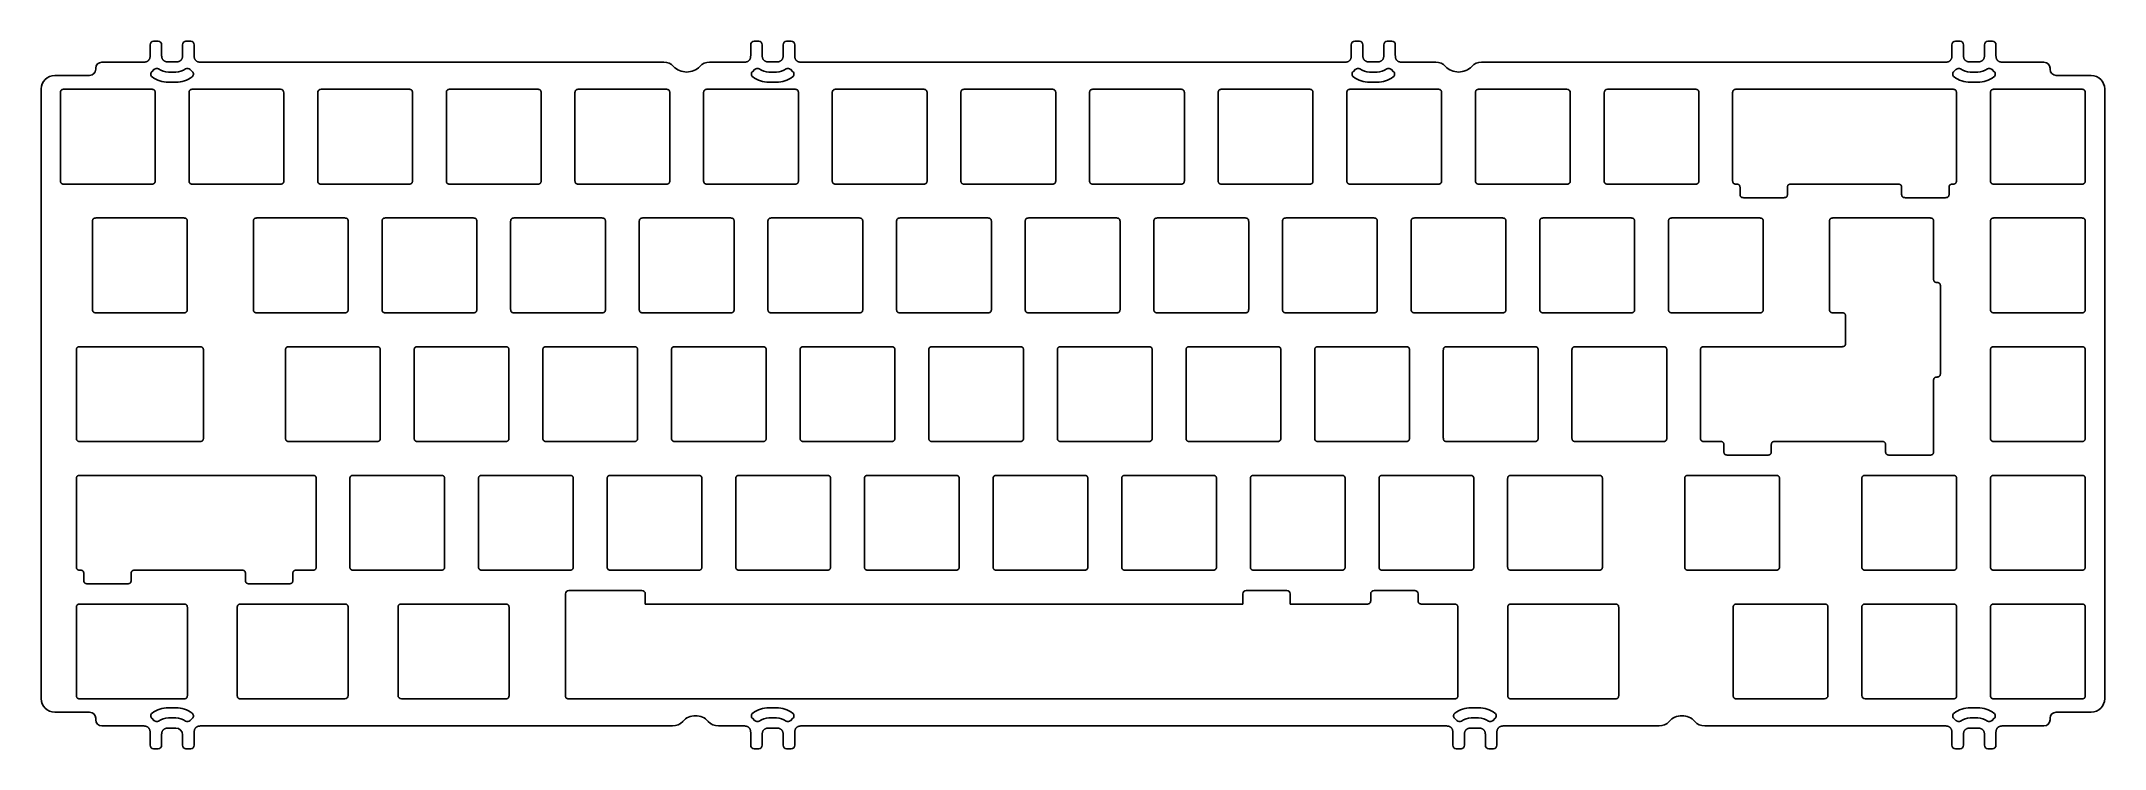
# Model space of a CAD drawing. Header units: millimetres. Extents: x 10 to 315, y 8 to 113.
import ezdxf

# ---------------------------------------------------------------- set-up
doc = ezdxf.new("R2010")
doc.units = ezdxf.units.MM
doc.layers.add('图层 01', color=12, linetype='Continuous')

msp = doc.modelspace()

# ---------------------------------------------------------------- linework, layer by layer
at = {"layer": '图层 01'}
for p, q in [((26.2, 112.06, 163.59), (26.2, 110.47, 163.59)), ((27.4, 112.56, 163.59), (26.7, 112.56, 163.59)), ((27.9, 110.51, 163.59), (27.9, 112.06, 163.59)), ((31, 112.06, 163.59), (31, 110.51, 163.59)), ((32.2, 112.56, 163.59), (31.5, 112.56, 163.59)), ((32.7, 110.47, 163.59), (32.7, 112.06, 163.59)), ((114.9, 112.06, 163.59), (114.9, 110.47, 163.59)), ((116.1, 112.56, 163.59), (115.4, 112.56, 163.59)), ((116.6, 110.51, 163.59), (116.6, 112.06, 163.59)), ((119.7, 112.06, 163.59), (119.7, 110.51, 163.59)), ((120.9, 112.56, 163.59), (120.2, 112.56, 163.59)), ((121.4, 110.47, 163.59), (121.4, 112.06, 163.59)), ((203.61, 112.06, 163.59), (203.61, 110.47, 163.59)), ((204.81, 112.56, 163.59), (204.11, 112.56, 163.59)), ((205.31, 110.51, 163.59), (205.31, 112.06, 163.59)), ((208.41, 112.06, 163.59), (208.41, 110.51, 163.59)), ((209.61, 112.56, 163.59), (208.91, 112.56, 163.59)), ((210.11, 110.47, 163.59), (210.11, 112.06, 163.59)), ((292.32, 112.06, 163.59), (292.32, 110.47, 163.59)), ((293.52, 112.56, 163.59), (292.82, 112.56, 163.59)), ((294.02, 110.51, 163.59), (294.02, 112.06, 163.59)), ((297.12, 112.06, 163.59), (297.12, 110.51, 163.59)), ((298.32, 112.56, 163.59), (297.62, 112.56, 163.59)), ((298.82, 110.47, 163.59), (298.82, 112.06, 163.59)), ((17.27, 107.52, 163.59), (12.12, 107.52, 163.59)), ((18.17, 108.57, 163.59), (18.17, 108.42, 163.59)), ((25.2, 109.47, 163.59), (19.07, 109.47, 163.59)), ((30, 109.51, 163.59), (28.9, 109.51, 163.59)), ((28.9, 108.01, 163.59), (30, 108.01, 163.59)), ((102.07, 109.47, 163.59), (33.7, 109.47, 163.59)), ((113.9, 109.47, 163.59), (108.84, 109.47, 163.59)), ((118.7, 109.51, 163.59), (117.6, 109.51, 163.59)), ((117.6, 108.01, 163.59), (118.7, 108.01, 163.59)), ((202.61, 109.47, 163.59), (122.4, 109.47, 163.59)), ((207.41, 109.51, 163.59), (206.31, 109.51, 163.59)), ((206.31, 108.01, 163.59), (207.41, 108.01, 163.59)), ((216.07, 109.47, 163.59), (211.11, 109.47, 163.59)), ((291.32, 109.47, 163.59), (222.84, 109.47, 163.59)), ((296.12, 109.51, 163.59), (295.02, 109.51, 163.59)), ((295.02, 108.01, 163.59), (296.12, 108.01, 163.59)), ((305.91, 109.47, 163.59), (299.82, 109.47, 163.59)), ((306.81, 108.42, 163.59), (306.81, 108.57, 163.59)), ((312.88, 107.52, 163.59), (307.71, 107.52, 163.59)), ((10.12, 105.52, 163.59), (10.12, 15.5, 163.59)), ((30, 106.51, 163.59), (28.9, 106.51, 163.59)), ((45.45, 105.47, 163.59), (32.45, 105.47, 163.59)), ((45.95, 91.97, 163.59), (45.95, 104.97, 163.59)), ((50.95, 104.97, 163.59), (50.95, 91.97, 163.59)), ((64.45, 105.47, 163.59), (51.45, 105.47, 163.59)), ((118.7, 106.51, 163.59), (117.6, 106.51, 163.59)), ((207.41, 106.51, 163.59), (206.31, 106.51, 163.59)), ((235.45, 105.47, 163.59), (222.45, 105.47, 163.59)), ((235.95, 91.97, 163.59), (235.95, 104.97, 163.59)), ((240.95, 104.97, 163.59), (240.95, 91.97, 163.59)), ((254.45, 105.47, 163.59), (241.45, 105.47, 163.59)), ((296.12, 106.51, 163.59), (295.02, 106.51, 163.59)), ((314.88, 15.5, 163.59), (314.88, 105.52, 163.59)), ((87.54, 30.97, 163.59), (87.54, 15.97)), ((99.33, 29.47), (99.33, 30.97, 163.59)), ((187.58, 30.97, 163.59), (187.58, 29.47)), ((194.58, 29.47), (194.58, 30.97, 163.59)), ((206.47, 30.97, 163.59), (206.47, 29.97, 163.59)), ((206.47, 30.97, 163.59), (206.47, 30.97, 163.59)), ((213.47, 29.97, 163.59), (213.47, 30.97, 163.59)), ((55.45, 15.97, 163.59), (55.45, 28.97, 163.59)), ((62.82, 28.97, 163.59), (62.82, 15.97, 163.59)), ((194.58, 29.47), (205.97, 29.47)), ((274.01, 15.97, 163.59), (274.01, 28.97, 163.59)), ((279.01, 28.97, 163.59), (279.01, 15.97, 163.59)), ((39.57, 15.47, 163.59), (54.95, 15.47, 163.59)), ((63.32, 15.47, 163.59), (78.71, 15.47, 163.59)), ((260.51, 15.47, 163.59), (273.51, 15.47, 163.59)), ((279.51, 15.47, 163.59), (292.51, 15.47, 163.59)), ((12.12, 13.5, 163.59), (17.27, 13.5, 163.59)), ((18.17, 12.6, 163.59), (18.17, 12.37, 163.59)), ((30, 14.16, 163.59), (28.9, 14.16, 163.59)), ((28.9, 12.66, 163.59), (30, 12.66, 163.59)), ((118.7, 14.16, 163.59), (117.6, 14.16, 163.59)), ((117.6, 12.66, 163.59), (118.7, 12.66, 163.59)), ((222.41, 14.16, 163.59), (221.31, 14.16, 163.59)), ((221.31, 12.66, 163.59), (222.41, 12.66, 163.59)), ((296.12, 14.16, 163.59), (295.02, 14.16, 163.59)), ((295.02, 12.66, 163.59), (296.12, 12.66, 163.59)), ((306.81, 12.37, 163.59), (306.81, 12.6, 163.59)), ((307.71, 13.5, 163.59), (312.88, 13.5, 163.59)), ((19.07, 11.47, 163.59), (25.2, 11.47, 163.59)), ((26.2, 10.47, 163.59), (26.2, 8.61, 163.59)), ((27.9, 8.61, 163.59), (27.9, 10.16, 163.59)), ((28.9, 11.16, 163.59), (30, 11.16, 163.59)), ((31, 10.16, 163.59), (31, 8.61, 163.59)), ((32.7, 8.61, 163.59), (32.7, 10.47, 163.59)), ((33.7, 11.47, 163.59), (103.37, 11.47, 163.59)), ((110.13, 11.47, 163.59), (113.9, 11.47, 163.59)), ((114.9, 10.47, 163.59), (114.9, 8.61, 163.59)), ((116.6, 8.61, 163.59), (116.6, 10.16, 163.59)), ((117.6, 11.16, 163.59), (118.7, 11.16, 163.59)), ((119.7, 10.16, 163.59), (119.7, 8.61, 163.59)), ((121.4, 8.61, 163.59), (121.4, 10.47, 163.59)), ((218.61, 10.47, 163.59), (218.61, 8.61, 163.59)), ((220.31, 8.61, 163.59), (220.31, 10.16, 163.59)), ((221.31, 11.16, 163.59), (222.41, 11.16, 163.59)), ((223.41, 10.16, 163.59), (223.41, 8.61, 163.59)), ((225.11, 8.61, 163.59), (225.11, 10.47, 163.59)), ((226.11, 11.47, 163.59), (249.06, 11.47, 163.59)), ((255.82, 11.47, 163.59), (291.32, 11.47, 163.59)), ((292.32, 10.47, 163.59), (292.32, 8.61, 163.59)), ((294.02, 8.61, 163.59), (294.02, 10.16, 163.59)), ((295.02, 11.16, 163.59), (296.12, 11.16, 163.59)), ((297.12, 10.16, 163.59), (297.12, 8.61, 163.59)), ((298.82, 8.61, 163.59), (298.82, 10.47, 163.59)), ((299.82, 11.47, 163.59), (305.91, 11.47, 163.59)), ((26.7, 8.11, 163.59), (27.4, 8.11, 163.59)), ((31.5, 8.11, 163.59), (32.2, 8.11, 163.59)), ((115.4, 8.11, 163.59), (116.1, 8.11, 163.59)), ((120.2, 8.11, 163.59), (120.9, 8.11, 163.59)), ((219.11, 8.11, 163.59), (219.81, 8.11, 163.59)), ((223.91, 8.11, 163.59), (224.61, 8.11, 163.59)), ((292.82, 8.11, 163.59), (293.52, 8.11, 163.59)), ((297.62, 8.11, 163.59), (298.32, 8.11, 163.59))]:
    msp.add_line(p, q, dxfattribs=at)
at = {"layer": '图层 01', "elevation": 163.59, "flags": 128}
for points in [[(26.45, 108.06), (26.81, 108.42)], [(32.09, 108.42), (32.45, 108.06)], [(115.15, 108.06), (115.51, 108.42)], [(203.86, 108.06), (204.22, 108.42)], [(98.83, 31.47), (88.04, 31.47)], [(206.97, 31.47), (212.97, 31.47)], [(115.15, 12.61), (115.51, 12.25)], [(298.22, 12.25), (298.57, 12.61)]]:
    msp.add_lwpolyline(points, dxfattribs=at)
at = {"layer": '图层 01', "elevation": 163.59}
for points in [[(120.79, 108.42), (121.15, 108.06)], [(209.5, 108.42), (209.86, 108.06)], [(292.57, 108.06), (292.93, 108.42)], [(298.22, 108.42), (298.57, 108.06)], [(194.08, 31.47), (188.08, 31.47)], [(26.45, 12.61), (26.81, 12.25)], [(32.09, 12.25), (32.45, 12.61)], [(120.79, 12.25), (121.15, 12.61)], [(218.86, 12.61), (219.22, 12.25)], [(224.5, 12.25), (224.86, 12.61)], [(292.57, 12.61), (292.93, 12.25)]]:
    msp.add_lwpolyline(points, dxfattribs=at)
at = {"layer": '图层 01', "flags": 128}
msp.add_lwpolyline([(217.61, 11.47), (122.4, 11.47)], dxfattribs=at)
at = {"layer": '图层 01'}
for centre, radius, start, end in [((26.7, 112.06, 163.59), 0.5, 90, 180.0001), ((27.4, 112.06, 163.59), 0.5, 0, 90), ((31.5, 112.06, 163.59), 0.5, 90, 180), ((32.2, 112.06, 163.59), 0.5, 0.0001, 90), ((115.4, 112.06, 163.59), 0.5, 90, 180.0001), ((116.1, 112.06, 163.59), 0.5, 0, 90), ((120.2, 112.06, 163.59), 0.5, 90, 180), ((120.9, 112.06, 163.59), 0.5, 0.0001, 90), ((204.11, 112.06, 163.59), 0.5, 90, 180.0001), ((204.81, 112.06, 163.59), 0.5, 0, 90), ((208.91, 112.06, 163.59), 0.5, 90, 180), ((209.61, 112.06, 163.59), 0.5, 0.0001, 90), ((292.82, 112.06, 163.59), 0.5, 90, 180.0001), ((293.52, 112.06, 163.59), 0.5, 0, 90), ((297.62, 112.06, 163.59), 0.5, 90, 180), ((298.32, 112.06, 163.59), 0.5, 0.0001, 90), ((12.12, 105.52, 163.59), 2, 90, 180), ((17.27, 108.42, 163.59), 0.9, 270, 0), ((19.07, 108.57, 163.59), 0.9, 90, 180), ((26.8, 107.71, 163.59), 0.5, 135, 233.2132), ((28.9, 110.51, 163.59), 4, 233.2132, 270), ((27.16, 108.06, 163.59), 0.5, 54.5941, 135), ((28.9, 110.51, 163.59), 2.5, 234.5941, 270), ((30, 110.51, 163.59), 2.5, 270, 305.4059), ((30, 110.51, 163.59), 4, 270, 306.7868), ((31.74, 108.06, 163.59), 0.5, 45, 125.4059), ((32.09, 107.71, 163.59), 0.5, 306.7868, 45), ((102.07, 107.47, 163.59), 2, 43.685, 90), ((105.45, 110.7, 163.59), 2.68, 223.685, 270), ((105.45, 110.7, 163.59), 2.68, 270, 316.315), ((108.84, 107.47, 163.59), 2, 90, 136.315), ((115.5, 107.71, 163.59), 0.5, 135, 233.2132), ((117.6, 110.51, 163.59), 4, 233.2132, 270), ((115.86, 108.06, 163.59), 0.5, 54.5941, 135), ((117.6, 110.51, 163.59), 2.5, 234.5941, 270), ((118.7, 110.51, 163.59), 2.5, 270, 305.4059), ((118.7, 110.51, 163.59), 4, 270, 306.7868), ((120.44, 108.06, 163.59), 0.5, 45, 125.4059), ((120.79, 107.71, 163.59), 0.5, 306.7868, 45), ((204.21, 107.71, 163.59), 0.5, 135, 233.2132), ((206.31, 110.51, 163.59), 4, 233.2132, 270), ((204.57, 108.06, 163.59), 0.5, 54.5941, 135), ((206.31, 110.51, 163.59), 2.5, 234.5941, 270), ((207.41, 110.51, 163.59), 2.5, 270, 305.4059), ((207.41, 110.51, 163.59), 4, 270, 306.7868), ((209.15, 108.06, 163.59), 0.5, 45, 125.4059), ((209.51, 107.71, 163.59), 0.5, 306.7868, 45), ((216.07, 107.47, 163.59), 2, 43.685, 90), ((219.45, 110.7, 163.59), 2.68, 223.685, 270), ((219.45, 110.7, 163.59), 2.68, 270, 316.315), ((222.84, 107.47, 163.59), 2, 90, 136.315), ((292.93, 107.71, 163.59), 0.5, 135, 233.2132), ((295.02, 110.51, 163.59), 4, 233.2132, 270), ((293.29, 108.06, 163.59), 0.5, 54.5941, 135), ((295.02, 110.51, 163.59), 2.5, 234.5941, 270), ((296.12, 110.51, 163.59), 2.5, 270, 305.4059), ((296.12, 110.51, 163.59), 4, 270, 306.7868), ((297.86, 108.06, 163.59), 0.5, 45, 125.4059), ((298.22, 107.71, 163.59), 0.5, 306.7868, 45), ((305.91, 108.57, 163.59), 0.9, 0, 90), ((307.71, 108.42, 163.59), 0.9, 180, 270), ((312.88, 105.52, 163.59), 2, 0, 90), ((45.45, 104.97, 163.59), 0.5, 0, 90), ((51.45, 104.97, 163.59), 0.5, 90, 180), ((235.45, 104.97, 163.59), 0.5, 0, 90), ((241.45, 104.97, 163.59), 0.5, 90, 180), ((88.04, 30.97, 163.59), 0.5, 90, 180), ((98.83, 30.97, 163.59), 0.5, 359.9999, 90), ((188.08, 30.97, 163.59), 0.5, 90, 180), ((194.08, 30.97, 163.59), 0.5, 359.9993, 90), ((206.97, 30.97, 163.59), 0.5, 90, 180.0007), ((212.97, 30.97, 163.59), 0.5, 359.9985, 90), ((12.12, 15.5, 163.59), 2, 180, 270), ((54.95, 15.97, 163.59), 0.5, 270, 0), ((63.32, 15.97, 163.59), 0.5, 180, 270), ((273.51, 15.97, 163.59), 0.5, 270, 0), ((279.51, 15.97, 163.59), 0.5, 180, 270), ((312.88, 15.5, 163.59), 2, 270, 0), ((17.27, 12.6, 163.59), 0.9, 0, 90), ((19.07, 12.37, 163.59), 0.9, 180, 270), ((26.8, 12.96, 163.59), 0.5, 126.7868, 225), ((28.9, 10.16, 163.59), 4, 90, 126.7868), ((27.16, 12.61, 163.59), 0.5, 225, 305.4059), ((28.9, 10.16, 163.59), 2.5, 90, 125.4059), ((30, 10.16, 163.59), 4, 53.2132, 90), ((30, 10.16, 163.59), 2.5, 54.5941, 90), ((31.74, 12.61, 163.59), 0.5, 234.5941, 315), ((32.09, 12.96, 163.59), 0.5, 315, 53.2132), ((106.75, 10.47, 163.59), 2.52, 90, 138.3984), ((106.75, 10.47, 163.59), 2.52, 41.6016, 90), ((115.5, 12.96, 163.59), 0.5, 126.7868, 225), ((117.6, 10.16, 163.59), 4, 90, 126.7868), ((115.86, 12.61, 163.59), 0.5, 225, 305.4059), ((117.6, 10.16, 163.59), 2.5, 90, 125.4059), ((118.7, 10.16, 163.59), 4, 53.2132, 90), ((118.7, 10.16, 163.59), 2.5, 54.5941, 90), ((120.44, 12.61, 163.59), 0.5, 234.5941, 315), ((120.79, 12.96, 163.59), 0.5, 315, 53.2132), ((219.21, 12.96, 163.59), 0.5, 126.7868, 225), ((221.31, 10.16, 163.59), 4, 90, 126.7868), ((219.57, 12.61, 163.59), 0.5, 225, 305.4059), ((221.31, 10.16, 163.59), 2.5, 90, 125.4059), ((222.41, 10.16, 163.59), 4, 53.2132, 90), ((222.41, 10.16, 163.59), 2.5, 54.5941, 90), ((224.15, 12.61, 163.59), 0.5, 234.5941, 315), ((224.51, 12.96, 163.59), 0.5, 315, 53.2132), ((252.44, 10.47, 163.59), 2.52, 90, 138.3984), ((252.44, 10.47, 163.59), 2.52, 41.6016, 90), ((292.93, 12.96, 163.59), 0.5, 126.7868, 225), ((295.02, 10.16, 163.59), 4, 90, 126.7868), ((293.29, 12.61, 163.59), 0.5, 225, 305.4059), ((295.02, 10.16, 163.59), 2.5, 90, 125.4059), ((296.12, 10.16, 163.59), 4, 53.2132, 90), ((296.12, 10.16, 163.59), 2.5, 54.5941, 90), ((297.86, 12.61, 163.59), 0.5, 234.5941, 315), ((298.22, 12.96, 163.59), 0.5, 315, 53.2132), ((305.91, 12.37, 163.59), 0.9, 270, 0), ((307.71, 12.6, 163.59), 0.9, 90, 180), ((30, 10.16, 163.59), 1, 0, 90), ((103.37, 13.47, 163.59), 2, 270, 318.3984), ((110.13, 13.47, 163.59), 2, 221.6016, 270), ((249.06, 13.47, 163.59), 2, 270, 318.3984), ((255.82, 13.47, 163.59), 2, 221.6016, 270), ((26.7, 8.61, 163.59), 0.5, 180, 270), ((27.4, 8.61, 163.59), 0.5, 270, 0), ((31.5, 8.61, 163.59), 0.5, 180, 270), ((32.2, 8.61, 163.59), 0.5, 270, 0), ((115.4, 8.61, 163.59), 0.5, 180, 270), ((116.1, 8.61, 163.59), 0.5, 270, 0), ((120.2, 8.61, 163.59), 0.5, 180, 270), ((120.9, 8.61, 163.59), 0.5, 270, 0), ((219.11, 8.61, 163.59), 0.5, 180, 270), ((219.81, 8.61, 163.59), 0.5, 270, 0), ((223.91, 8.61, 163.59), 0.5, 180, 270), ((224.61, 8.61, 163.59), 0.5, 270, 0), ((292.82, 8.61, 163.59), 0.5, 180, 270), ((293.52, 8.61, 163.59), 0.5, 270, 0), ((297.62, 8.61, 163.59), 0.5, 180, 270), ((298.32, 8.61, 163.59), 0.5, 270, 0)]:
    msp.add_arc(centre, radius, start, end, dxfattribs=at)
for points in [[(26.2, 110.47), (26.2, 109.47), (25.2, 109.47)], [(28.9, 109.51), (27.9, 109.51), (27.9, 110.51)], [(31, 110.51), (31, 109.51), (30, 109.51)], [(33.7, 109.47), (32.7, 109.47), (32.7, 110.47)], [(114.9, 110.47), (114.9, 109.47), (113.9, 109.47)], [(117.6, 109.51), (116.6, 109.51), (116.6, 110.51)], [(119.7, 110.51), (119.7, 109.51), (118.7, 109.51)], [(122.4, 109.47), (121.4, 109.47), (121.4, 110.47)], [(203.61, 110.47), (203.61, 109.47), (202.61, 109.47)], [(206.31, 109.51), (205.31, 109.51), (205.31, 110.51)], [(208.41, 110.51), (208.41, 109.51), (207.41, 109.51)], [(211.11, 109.47), (210.11, 109.47), (210.11, 110.47)], [(292.32, 110.47), (292.32, 109.47), (291.32, 109.47)], [(295.02, 109.51), (294.02, 109.51), (294.02, 110.51)], [(297.12, 110.51), (297.12, 109.51), (296.12, 109.51)], [(299.82, 109.47), (298.82, 109.47), (298.82, 110.47)], [(13.45, 105.47), (12.95, 105.47), (12.95, 104.97)], [(12.95, 104.97), (12.95, 98.47), (12.95, 91.97)], [(26.45, 105.47), (19.95, 105.47), (13.45, 105.47)], [(26.95, 104.97), (26.95, 105.47), (26.45, 105.47)], [(26.95, 91.97), (26.95, 98.47), (26.95, 104.97)], [(32.45, 105.47), (31.95, 105.47), (31.95, 104.97)], [(31.95, 104.97), (31.95, 98.47), (31.95, 91.97)], [(64.95, 104.97), (64.95, 105.47), (64.45, 105.47)], [(64.95, 91.97), (64.95, 98.47), (64.95, 104.97)], [(70.45, 105.47), (69.95, 105.47), (69.95, 104.97)], [(69.95, 104.97), (69.95, 98.47), (69.95, 91.97)], [(83.45, 105.47), (76.95, 105.47), (70.45, 105.47)], [(83.95, 104.97), (83.95, 105.47), (83.45, 105.47)], [(83.95, 91.97), (83.95, 98.47), (83.95, 104.97)], [(89.45, 105.47), (88.95, 105.47), (88.95, 104.97)], [(88.95, 104.97), (88.95, 98.47), (88.95, 91.97)], [(102.45, 105.47), (95.95, 105.47), (89.45, 105.47)], [(102.95, 104.97), (102.95, 105.47), (102.45, 105.47)], [(102.95, 91.97), (102.95, 98.47), (102.95, 104.97)], [(108.45, 105.47), (107.95, 105.47), (107.95, 104.97)], [(107.95, 104.97), (107.95, 98.47), (107.95, 91.97)], [(121.45, 105.47), (114.95, 105.47), (108.45, 105.47)], [(121.95, 104.97), (121.95, 105.47), (121.45, 105.47)], [(121.95, 91.97), (121.95, 98.47), (121.95, 104.97)], [(127.45, 105.47), (126.95, 105.47), (126.95, 104.97)], [(126.95, 104.97), (126.95, 98.47), (126.95, 91.97)], [(140.45, 105.47), (133.95, 105.47), (127.45, 105.47)], [(140.95, 104.97), (140.95, 105.47), (140.45, 105.47)], [(140.95, 91.97), (140.95, 98.47), (140.95, 104.97)], [(146.45, 105.47), (145.95, 105.47), (145.95, 104.97)], [(145.95, 104.97), (145.95, 98.47), (145.95, 91.97)], [(159.45, 105.47), (152.95, 105.47), (146.45, 105.47)], [(159.95, 104.97), (159.95, 105.47), (159.45, 105.47)], [(159.95, 91.97), (159.95, 98.47), (159.95, 104.97)], [(165.45, 105.47), (164.95, 105.47), (164.95, 104.97)], [(164.95, 104.97), (164.95, 98.47), (164.95, 91.97)], [(178.45, 105.47), (171.95, 105.47), (165.45, 105.47)], [(178.95, 104.97), (178.95, 105.47), (178.45, 105.47)], [(178.95, 91.97), (178.95, 98.47), (178.95, 104.97)], [(184.45, 105.47), (183.95, 105.47), (183.95, 104.97)], [(183.95, 104.97), (183.95, 98.47), (183.95, 91.97)], [(197.45, 105.47), (190.95, 105.47), (184.45, 105.47)], [(197.95, 104.97), (197.95, 105.47), (197.45, 105.47)], [(197.95, 91.97), (197.95, 98.47), (197.95, 104.97)], [(203.45, 105.47), (202.95, 105.47), (202.95, 104.97)], [(202.95, 104.97), (202.95, 98.47), (202.95, 91.97)], [(216.45, 105.47), (209.95, 105.47), (203.45, 105.47)], [(216.95, 104.97), (216.95, 105.47), (216.45, 105.47)], [(216.95, 91.97), (216.95, 98.47), (216.95, 104.97)], [(222.45, 105.47), (221.95, 105.47), (221.95, 104.97)], [(221.95, 104.97), (221.95, 98.47), (221.95, 91.97)], [(254.95, 104.97), (254.95, 105.47), (254.45, 105.47)], [(254.95, 91.97), (254.95, 98.47), (254.95, 104.97)], [(260.43, 105.47), (259.93, 105.47), (259.93, 104.97)], [(259.93, 104.97), (259.93, 98.47), (259.93, 91.97)], [(292.48, 105.47), (276.45, 105.47), (260.43, 105.47)], [(292.98, 104.97), (292.98, 105.47), (292.48, 105.47)], [(292.98, 91.97), (292.98, 98.47), (292.98, 104.97)], [(298.51, 105.47), (298.01, 105.47), (298.01, 104.97)], [(298.01, 104.97), (298.01, 98.47), (298.01, 91.97)], [(311.51, 105.47), (305.01, 105.47), (298.51, 105.47)], [(312.01, 104.97), (312.01, 105.47), (311.51, 105.47)], [(312.01, 91.97), (312.01, 98.47), (312.01, 104.97)], [(12.95, 91.97), (12.95, 91.47), (13.45, 91.47)], [(13.45, 91.47), (19.95, 91.47), (26.45, 91.47)], [(26.45, 91.47), (26.95, 91.47), (26.95, 91.97)], [(31.95, 91.97), (31.95, 91.47), (32.45, 91.47)], [(32.45, 91.47), (38.95, 91.47), (45.45, 91.47)], [(45.45, 91.47), (45.95, 91.47), (45.95, 91.97)], [(50.95, 91.97), (50.95, 91.47), (51.45, 91.47)], [(51.45, 91.47), (57.95, 91.47), (64.45, 91.47)], [(64.45, 91.47), (64.95, 91.47), (64.95, 91.97)], [(69.95, 91.97), (69.95, 91.47), (70.45, 91.47)], [(70.45, 91.47), (76.95, 91.47), (83.45, 91.47)], [(83.45, 91.47), (83.95, 91.47), (83.95, 91.97)], [(88.95, 91.97), (88.95, 91.47), (89.45, 91.47)], [(89.45, 91.47), (95.95, 91.47), (102.45, 91.47)], [(102.45, 91.47), (102.95, 91.47), (102.95, 91.97)], [(107.95, 91.97), (107.95, 91.47), (108.45, 91.47)], [(108.45, 91.47), (114.95, 91.47), (121.45, 91.47)], [(121.45, 91.47), (121.95, 91.47), (121.95, 91.97)], [(126.95, 91.97), (126.95, 91.47), (127.45, 91.47)], [(127.45, 91.47), (133.95, 91.47), (140.45, 91.47)], [(140.45, 91.47), (140.95, 91.47), (140.95, 91.97)], [(145.95, 91.97), (145.95, 91.47), (146.45, 91.47)], [(146.45, 91.47), (152.95, 91.47), (159.45, 91.47)], [(159.45, 91.47), (159.95, 91.47), (159.95, 91.97)], [(164.95, 91.97), (164.95, 91.47), (165.45, 91.47)], [(165.45, 91.47), (171.95, 91.47), (178.45, 91.47)], [(178.45, 91.47), (178.95, 91.47), (178.95, 91.97)], [(183.95, 91.97), (183.95, 91.47), (184.45, 91.47)], [(184.45, 91.47), (190.95, 91.47), (197.45, 91.47)], [(197.45, 91.47), (197.95, 91.47), (197.95, 91.97)], [(202.95, 91.97), (202.95, 91.47), (203.45, 91.47)], [(203.45, 91.47), (209.95, 91.47), (216.45, 91.47)], [(216.45, 91.47), (216.95, 91.47), (216.95, 91.97)], [(221.95, 91.97), (221.95, 91.47), (222.45, 91.47)], [(222.45, 91.47), (228.95, 91.47), (235.45, 91.47)], [(235.45, 91.47), (235.95, 91.47), (235.95, 91.97)], [(240.95, 91.97), (240.95, 91.47), (241.45, 91.47)], [(241.45, 91.47), (247.95, 91.47), (254.45, 91.47)], [(254.45, 91.47), (254.95, 91.47), (254.95, 91.97)], [(259.93, 91.97), (259.93, 91.47), (260.43, 91.47)], [(260.43, 91.47), (260.47, 91.47), (260.52, 91.47)], [(260.52, 91.47), (261.02, 91.47), (261.02, 90.97)], [(268.02, 90.97), (268.02, 91.47), (268.52, 91.47)], [(268.52, 91.47), (276.45, 91.47), (284.39, 91.47)], [(284.39, 91.47), (284.89, 91.47), (284.89, 90.97)], [(291.89, 90.97), (291.89, 91.47), (292.39, 91.47)], [(292.39, 91.47), (292.43, 91.47), (292.48, 91.47)], [(292.48, 91.47), (292.98, 91.47), (292.98, 91.97)], [(298.01, 91.97), (298.01, 91.47), (298.51, 91.47)], [(298.51, 91.47), (305.01, 91.47), (311.51, 91.47)], [(311.51, 91.47), (312.01, 91.47), (312.01, 91.97)], [(261.02, 90.97), (261.02, 90.47), (261.02, 89.97)], [(261.02, 89.97), (261.02, 89.47), (261.52, 89.47)], [(261.52, 89.47), (264.52, 89.47), (267.52, 89.47)], [(267.52, 89.47), (268.02, 89.47), (268.02, 89.97)], [(268.02, 89.97), (268.02, 90.47), (268.02, 90.97)], [(284.89, 90.97), (284.89, 90.47), (284.89, 89.97)], [(284.89, 89.97), (284.89, 89.47), (285.39, 89.47)], [(285.39, 89.47), (288.39, 89.47), (291.39, 89.47)], [(291.39, 89.47), (291.89, 89.47), (291.89, 89.97)], [(291.89, 89.97), (291.89, 90.47), (291.89, 90.97)], [(18.19, 86.47), (17.69, 86.47), (17.69, 85.97)], [(17.69, 85.97), (17.69, 79.47), (17.69, 72.97)], [(31.19, 86.47), (24.69, 86.47), (18.19, 86.47)], [(31.69, 85.97), (31.69, 86.47), (31.19, 86.47)], [(31.69, 72.97), (31.69, 79.47), (31.69, 85.97)], [(41.95, 86.47), (41.45, 86.47), (41.45, 85.97)], [(41.45, 85.97), (41.45, 79.47), (41.45, 72.97)], [(54.95, 86.47), (48.45, 86.47), (41.95, 86.47)], [(55.45, 85.97), (55.45, 86.47), (54.95, 86.47)], [(55.45, 72.97), (55.45, 79.47), (55.45, 85.97)], [(60.95, 86.47), (60.45, 86.47), (60.45, 85.97)], [(60.45, 85.97), (60.45, 79.47), (60.45, 72.97)], [(73.95, 86.47), (67.45, 86.47), (60.95, 86.47)], [(74.45, 85.97), (74.45, 86.47), (73.95, 86.47)], [(74.45, 72.97), (74.45, 79.47), (74.45, 85.97)], [(79.95, 86.47), (79.45, 86.47), (79.45, 85.97)], [(79.45, 85.97), (79.45, 79.47), (79.45, 72.97)], [(92.95, 86.47), (86.45, 86.47), (79.95, 86.47)], [(93.45, 85.97), (93.45, 86.47), (92.95, 86.47)], [(93.45, 72.97), (93.45, 79.47), (93.45, 85.97)], [(98.95, 86.47), (98.45, 86.47), (98.45, 85.97)], [(98.45, 85.97), (98.45, 79.47), (98.45, 72.97)], [(111.95, 86.47), (105.45, 86.47), (98.95, 86.47)], [(112.45, 85.97), (112.45, 86.47), (111.95, 86.47)], [(112.45, 72.97), (112.45, 79.47), (112.45, 85.97)], [(117.95, 86.47), (117.45, 86.47), (117.45, 85.97)], [(117.45, 85.97), (117.45, 79.47), (117.45, 72.97)], [(130.95, 86.47), (124.45, 86.47), (117.95, 86.47)], [(131.45, 85.97), (131.45, 86.47), (130.95, 86.47)], [(131.45, 72.97), (131.45, 79.47), (131.45, 85.97)], [(136.95, 86.47), (136.45, 86.47), (136.45, 85.97)], [(136.45, 85.97), (136.45, 79.47), (136.45, 72.97)], [(149.95, 86.47), (143.45, 86.47), (136.95, 86.47)], [(150.45, 85.97), (150.45, 86.47), (149.95, 86.47)], [(150.45, 72.97), (150.45, 79.47), (150.45, 85.97)], [(155.95, 86.47), (155.45, 86.47), (155.45, 85.97)], [(155.45, 85.97), (155.45, 79.47), (155.45, 72.97)], [(168.95, 86.47), (162.45, 86.47), (155.95, 86.47)], [(169.45, 85.97), (169.45, 86.47), (168.95, 86.47)], [(169.45, 72.97), (169.45, 79.47), (169.45, 85.97)], [(174.95, 86.47), (174.45, 86.47), (174.45, 85.97)], [(174.45, 85.97), (174.45, 79.47), (174.45, 72.97)], [(187.95, 86.47), (181.45, 86.47), (174.95, 86.47)], [(188.45, 85.97), (188.45, 86.47), (187.95, 86.47)], [(188.45, 72.97), (188.45, 79.47), (188.45, 85.97)], [(193.95, 86.47), (193.45, 86.47), (193.45, 85.97)], [(193.45, 85.97), (193.45, 79.47), (193.45, 72.97)], [(206.95, 86.47), (200.45, 86.47), (193.95, 86.47)], [(207.45, 85.97), (207.45, 86.47), (206.95, 86.47)], [(207.45, 72.97), (207.45, 79.47), (207.45, 85.97)], [(212.95, 86.47), (212.45, 86.47), (212.45, 85.97)], [(212.45, 85.97), (212.45, 79.47), (212.45, 72.97)], [(225.95, 86.47), (219.45, 86.47), (212.95, 86.47)], [(226.45, 85.97), (226.45, 86.47), (225.95, 86.47)], [(226.45, 72.97), (226.45, 79.47), (226.45, 85.97)], [(231.95, 86.47), (231.45, 86.47), (231.45, 85.97)], [(231.45, 85.97), (231.45, 79.47), (231.45, 72.97)], [(244.95, 86.47), (238.45, 86.47), (231.95, 86.47)], [(245.45, 85.97), (245.45, 86.47), (244.95, 86.47)], [(245.45, 72.97), (245.45, 79.47), (245.45, 85.97)], [(250.95, 86.47), (250.45, 86.47), (250.45, 85.97)], [(250.45, 85.97), (250.45, 79.47), (250.45, 72.97)], [(263.95, 86.47), (257.45, 86.47), (250.95, 86.47)], [(264.45, 85.97), (264.45, 86.47), (263.95, 86.47)], [(264.45, 72.97), (264.45, 79.47), (264.45, 85.97)], [(274.73, 86.47), (274.23, 86.47), (274.23, 85.97)], [(274.23, 85.97), (274.23, 79.47), (274.23, 72.97)], [(289.11, 86.47), (281.92, 86.47), (274.73, 86.47)], [(289.61, 85.97), (289.61, 86.47), (289.11, 86.47)], [(289.61, 77.44), (289.61, 81.7), (289.61, 85.97)], [(298.51, 86.47), (298.01, 86.47), (298.01, 85.97)], [(298.01, 85.97), (298.01, 79.47), (298.01, 72.97)], [(311.51, 86.47), (305.01, 86.47), (298.51, 86.47)], [(312.01, 85.97), (312.01, 86.47), (311.51, 86.47)], [(312.01, 72.97), (312.01, 79.47), (312.01, 85.97)], [(290.11, 76.94), (289.61, 76.94), (289.61, 77.44)], [(290.61, 76.44), (290.61, 76.94), (290.11, 76.94)], [(290.61, 63.49), (290.61, 69.97), (290.61, 76.44)], [(17.69, 72.97), (17.69, 72.47), (18.19, 72.47)], [(18.19, 72.47), (24.69, 72.47), (31.19, 72.47)], [(31.19, 72.47), (31.69, 72.47), (31.69, 72.97)], [(41.45, 72.97), (41.45, 72.47), (41.95, 72.47)], [(41.95, 72.47), (48.45, 72.47), (54.95, 72.47)], [(54.95, 72.47), (55.45, 72.47), (55.45, 72.97)], [(60.45, 72.97), (60.45, 72.47), (60.95, 72.47)], [(60.95, 72.47), (67.45, 72.47), (73.95, 72.47)], [(73.95, 72.47), (74.45, 72.47), (74.45, 72.97)], [(79.45, 72.97), (79.45, 72.47), (79.95, 72.47)], [(79.95, 72.47), (86.45, 72.47), (92.95, 72.47)], [(92.95, 72.47), (93.45, 72.47), (93.45, 72.97)], [(98.45, 72.97), (98.45, 72.47), (98.95, 72.47)], [(98.95, 72.47), (105.45, 72.47), (111.95, 72.47)], [(111.95, 72.47), (112.45, 72.47), (112.45, 72.97)], [(117.45, 72.97), (117.45, 72.47), (117.95, 72.47)], [(117.95, 72.47), (124.45, 72.47), (130.95, 72.47)], [(130.95, 72.47), (131.45, 72.47), (131.45, 72.97)], [(136.45, 72.97), (136.45, 72.47), (136.95, 72.47)], [(136.95, 72.47), (143.45, 72.47), (149.95, 72.47)], [(149.95, 72.47), (150.45, 72.47), (150.45, 72.97)], [(155.45, 72.97), (155.45, 72.47), (155.95, 72.47)], [(155.95, 72.47), (162.45, 72.47), (168.95, 72.47)], [(168.95, 72.47), (169.45, 72.47), (169.45, 72.97)], [(174.45, 72.97), (174.45, 72.47), (174.95, 72.47)], [(174.95, 72.47), (181.45, 72.47), (187.95, 72.47)], [(187.95, 72.47), (188.45, 72.47), (188.45, 72.97)], [(193.45, 72.97), (193.45, 72.47), (193.95, 72.47)], [(193.95, 72.47), (200.45, 72.47), (206.95, 72.47)], [(206.95, 72.47), (207.45, 72.47), (207.45, 72.97)], [(212.45, 72.97), (212.45, 72.47), (212.95, 72.47)], [(212.95, 72.47), (219.45, 72.47), (225.95, 72.47)], [(225.95, 72.47), (226.45, 72.47), (226.45, 72.97)], [(231.45, 72.97), (231.45, 72.47), (231.95, 72.47)], [(231.95, 72.47), (238.45, 72.47), (244.95, 72.47)], [(244.95, 72.47), (245.45, 72.47), (245.45, 72.97)], [(250.45, 72.97), (250.45, 72.47), (250.95, 72.47)], [(250.95, 72.47), (257.45, 72.47), (263.95, 72.47)], [(263.95, 72.47), (264.45, 72.47), (264.45, 72.97)], [(274.23, 72.97), (274.23, 72.47), (274.73, 72.47)], [(274.73, 72.47), (275.42, 72.47), (276.11, 72.47)], [(276.11, 72.47), (276.61, 72.47), (276.61, 71.97)], [(276.61, 71.97), (276.61, 69.97), (276.61, 67.97)], [(298.01, 72.97), (298.01, 72.47), (298.51, 72.47)], [(298.51, 72.47), (305.01, 72.47), (311.51, 72.47)], [(311.51, 72.47), (312.01, 72.47), (312.01, 72.97)], [(15.81, 67.47), (15.31, 67.47), (15.31, 66.97)], [(33.57, 67.47), (24.69, 67.47), (15.81, 67.47)], [(34.07, 66.97), (34.07, 67.47), (33.57, 67.47)], [(46.7, 67.47), (46.2, 67.47), (46.2, 66.97)], [(59.7, 67.47), (53.2, 67.47), (46.7, 67.47)], [(60.2, 66.97), (60.2, 67.47), (59.7, 67.47)], [(65.7, 67.47), (65.2, 67.47), (65.2, 66.97)], [(78.7, 67.47), (72.2, 67.47), (65.7, 67.47)], [(79.2, 66.97), (79.2, 67.47), (78.7, 67.47)], [(84.7, 67.47), (84.2, 67.47), (84.2, 66.97)], [(97.7, 67.47), (91.2, 67.47), (84.7, 67.47)], [(98.2, 66.97), (98.2, 67.47), (97.7, 67.47)], [(103.7, 67.47), (103.2, 67.47), (103.2, 66.97)], [(116.7, 67.47), (110.2, 67.47), (103.7, 67.47)], [(117.2, 66.97), (117.2, 67.47), (116.7, 67.47)], [(122.7, 67.47), (122.2, 67.47), (122.2, 66.97)], [(135.7, 67.47), (129.2, 67.47), (122.7, 67.47)], [(136.2, 66.97), (136.2, 67.47), (135.7, 67.47)], [(141.7, 67.47), (141.2, 67.47), (141.2, 66.97)], [(154.7, 67.47), (148.2, 67.47), (141.7, 67.47)], [(155.2, 66.97), (155.2, 67.47), (154.7, 67.47)], [(160.7, 67.47), (160.2, 67.47), (160.2, 66.97)], [(173.7, 67.47), (167.2, 67.47), (160.7, 67.47)], [(174.2, 66.97), (174.2, 67.47), (173.7, 67.47)], [(179.7, 67.47), (179.2, 67.47), (179.2, 66.97)], [(192.7, 67.47), (186.2, 67.47), (179.7, 67.47)], [(193.2, 66.97), (193.2, 67.47), (192.7, 67.47)], [(198.7, 67.47), (198.2, 67.47), (198.2, 66.97)], [(211.7, 67.47), (205.2, 67.47), (198.7, 67.47)], [(212.2, 66.97), (212.2, 67.47), (211.7, 67.47)], [(217.7, 67.47), (217.2, 67.47), (217.2, 66.97)], [(230.7, 67.47), (224.2, 67.47), (217.7, 67.47)], [(231.2, 66.97), (231.2, 67.47), (230.7, 67.47)], [(236.7, 67.47), (236.2, 67.47), (236.2, 66.97)], [(249.7, 67.47), (243.2, 67.47), (236.7, 67.47)], [(250.2, 66.97), (250.2, 67.47), (249.7, 67.47)], [(255.68, 67.47), (255.18, 67.47), (255.18, 66.97)], [(276.11, 67.47), (265.89, 67.47), (255.68, 67.47)], [(276.61, 67.97), (276.61, 67.47), (276.11, 67.47)], [(298.51, 67.47), (298.01, 67.47), (298.01, 66.97)], [(311.51, 67.47), (305.01, 67.47), (298.51, 67.47)], [(312.01, 66.97), (312.01, 67.47), (311.51, 67.47)], [(15.31, 66.97), (15.31, 60.47), (15.31, 53.97)], [(34.07, 53.97), (34.07, 60.47), (34.07, 66.97)], [(46.2, 66.97), (46.2, 60.47), (46.2, 53.97)], [(60.2, 53.97), (60.2, 60.47), (60.2, 66.97)], [(65.2, 66.97), (65.2, 60.47), (65.2, 53.97)], [(79.2, 53.97), (79.2, 60.47), (79.2, 66.97)], [(84.2, 66.97), (84.2, 60.47), (84.2, 53.97)], [(98.2, 53.97), (98.2, 60.47), (98.2, 66.97)], [(103.2, 66.97), (103.2, 60.47), (103.2, 53.97)], [(117.2, 53.97), (117.2, 60.47), (117.2, 66.97)], [(122.2, 66.97), (122.2, 60.47), (122.2, 53.97)], [(136.2, 53.97), (136.2, 60.47), (136.2, 66.97)], [(141.2, 66.97), (141.2, 60.47), (141.2, 53.97)], [(155.2, 53.97), (155.2, 60.47), (155.2, 66.97)], [(160.2, 66.97), (160.2, 60.47), (160.2, 53.97)], [(174.2, 53.97), (174.2, 60.47), (174.2, 66.97)], [(179.2, 66.97), (179.2, 60.47), (179.2, 53.97)], [(193.2, 53.97), (193.2, 60.47), (193.2, 66.97)], [(198.2, 66.97), (198.2, 60.47), (198.2, 53.97)], [(212.2, 53.97), (212.2, 60.47), (212.2, 66.97)], [(217.2, 66.97), (217.2, 60.47), (217.2, 53.97)], [(231.2, 53.97), (231.2, 60.47), (231.2, 66.97)], [(236.2, 66.97), (236.2, 60.47), (236.2, 53.97)], [(250.2, 53.97), (250.2, 60.47), (250.2, 66.97)], [(255.18, 66.97), (255.18, 60.47), (255.18, 53.97)], [(298.01, 66.97), (298.01, 60.47), (298.01, 53.97)], [(312.01, 53.97), (312.01, 60.47), (312.01, 66.97)], [(289.61, 62.49), (289.61, 62.99), (290.11, 62.99)], [(289.61, 51.97), (289.61, 57.23), (289.61, 62.49)], [(290.11, 62.99), (290.61, 62.99), (290.61, 63.49)], [(15.31, 53.97), (15.31, 53.47), (15.81, 53.47)], [(15.81, 53.47), (24.69, 53.47), (33.57, 53.47)], [(33.57, 53.47), (34.07, 53.47), (34.07, 53.97)], [(46.2, 53.97), (46.2, 53.47), (46.7, 53.47)], [(46.7, 53.47), (53.2, 53.47), (59.7, 53.47)], [(59.7, 53.47), (60.2, 53.47), (60.2, 53.97)], [(65.2, 53.97), (65.2, 53.47), (65.7, 53.47)], [(65.7, 53.47), (72.2, 53.47), (78.7, 53.47)], [(78.7, 53.47), (79.2, 53.47), (79.2, 53.97)], [(84.2, 53.97), (84.2, 53.47), (84.7, 53.47)], [(84.7, 53.47), (91.2, 53.47), (97.7, 53.47)], [(97.7, 53.47), (98.2, 53.47), (98.2, 53.97)], [(103.2, 53.97), (103.2, 53.47), (103.7, 53.47)], [(103.7, 53.47), (110.2, 53.47), (116.7, 53.47)], [(116.7, 53.47), (117.2, 53.47), (117.2, 53.97)], [(122.2, 53.97), (122.2, 53.47), (122.7, 53.47)], [(122.7, 53.47), (129.2, 53.47), (135.7, 53.47)], [(135.7, 53.47), (136.2, 53.47), (136.2, 53.97)], [(141.2, 53.97), (141.2, 53.47), (141.7, 53.47)], [(141.7, 53.47), (148.2, 53.47), (154.7, 53.47)], [(154.7, 53.47), (155.2, 53.47), (155.2, 53.97)], [(160.2, 53.97), (160.2, 53.47), (160.7, 53.47)], [(160.7, 53.47), (167.2, 53.47), (173.7, 53.47)], [(173.7, 53.47), (174.2, 53.47), (174.2, 53.97)], [(179.2, 53.97), (179.2, 53.47), (179.7, 53.47)], [(179.7, 53.47), (186.2, 53.47), (192.7, 53.47)], [(192.7, 53.47), (193.2, 53.47), (193.2, 53.97)], [(198.2, 53.97), (198.2, 53.47), (198.7, 53.47)], [(198.7, 53.47), (205.2, 53.47), (211.7, 53.47)], [(211.7, 53.47), (212.2, 53.47), (212.2, 53.97)], [(217.2, 53.97), (217.2, 53.47), (217.7, 53.47)], [(217.7, 53.47), (224.2, 53.47), (230.7, 53.47)], [(230.7, 53.47), (231.2, 53.47), (231.2, 53.97)], [(236.2, 53.97), (236.2, 53.47), (236.7, 53.47)], [(236.7, 53.47), (243.2, 53.47), (249.7, 53.47)], [(249.7, 53.47), (250.2, 53.47), (250.2, 53.97)], [(255.18, 53.97), (255.18, 53.47), (255.68, 53.47)], [(255.68, 53.47), (256.91, 53.47), (258.14, 53.47)], [(258.14, 53.47), (258.64, 53.47), (258.64, 52.97)], [(258.64, 52.97), (258.64, 52.47), (258.64, 51.97)], [(258.64, 51.97), (258.64, 51.47), (259.14, 51.47)], [(265.14, 51.47), (265.64, 51.47), (265.64, 51.97)], [(265.64, 52.97), (265.64, 53.47), (266.14, 53.47)], [(265.64, 51.97), (265.64, 52.47), (265.64, 52.97)], [(266.14, 53.47), (274.08, 53.47), (282.02, 53.47)], [(282.02, 53.47), (282.52, 53.47), (282.52, 52.97)], [(282.52, 52.97), (282.52, 52.47), (282.52, 51.97)], [(282.52, 51.97), (282.52, 51.47), (283.02, 51.47)], [(289.11, 51.47), (289.61, 51.47), (289.61, 51.97)], [(298.01, 53.97), (298.01, 53.47), (298.51, 53.47)], [(298.51, 53.47), (305.01, 53.47), (311.51, 53.47)], [(311.51, 53.47), (312.01, 53.47), (312.01, 53.97)], [(259.14, 51.47), (262.14, 51.47), (265.14, 51.47)], [(283.02, 51.47), (286.06, 51.47), (289.11, 51.47)], [(15.81, 48.47), (15.31, 48.47), (15.31, 47.97)], [(15.31, 47.97), (15.31, 41.47), (15.31, 34.97)], [(50.24, 48.47), (33.03, 48.47), (15.81, 48.47)], [(50.74, 47.97), (50.74, 48.47), (50.24, 48.47)], [(50.74, 34.97), (50.74, 41.47), (50.74, 47.97)], [(56.2, 48.47), (55.7, 48.47), (55.7, 47.97)], [(55.7, 47.97), (55.7, 41.47), (55.7, 34.97)], [(69.2, 48.47), (62.7, 48.47), (56.2, 48.47)], [(69.7, 47.97), (69.7, 48.47), (69.2, 48.47)], [(69.7, 34.97), (69.7, 41.47), (69.7, 47.97)], [(75.2, 48.47), (74.7, 48.47), (74.7, 47.97)], [(74.7, 47.97), (74.7, 41.47), (74.7, 34.97)], [(88.2, 48.47), (81.7, 48.47), (75.2, 48.47)], [(88.7, 47.97), (88.7, 48.47), (88.2, 48.47)], [(88.7, 34.97), (88.7, 41.47), (88.7, 47.97)], [(94.2, 48.47), (93.7, 48.47), (93.7, 47.97)], [(93.7, 47.97), (93.7, 41.47), (93.7, 34.97)], [(107.2, 48.47), (100.7, 48.47), (94.2, 48.47)], [(107.7, 47.97), (107.7, 48.47), (107.2, 48.47)], [(107.7, 34.97), (107.7, 41.47), (107.7, 47.97)], [(113.2, 48.47), (112.7, 48.47), (112.7, 47.97)], [(112.7, 47.97), (112.7, 41.47), (112.7, 34.97)], [(126.2, 48.47), (119.7, 48.47), (113.2, 48.47)], [(126.7, 47.97), (126.7, 48.47), (126.2, 48.47)], [(126.7, 34.97), (126.7, 41.47), (126.7, 47.97)], [(132.2, 48.47), (131.7, 48.47), (131.7, 47.97)], [(131.7, 47.97), (131.7, 41.47), (131.7, 34.97)], [(145.2, 48.47), (138.7, 48.47), (132.2, 48.47)], [(145.7, 47.97), (145.7, 48.47), (145.2, 48.47)], [(145.7, 34.97), (145.7, 41.47), (145.7, 47.97)], [(151.2, 48.47), (150.7, 48.47), (150.7, 47.97)], [(150.7, 47.97), (150.7, 41.47), (150.7, 34.97)], [(164.2, 48.47), (157.7, 48.47), (151.2, 48.47)], [(164.7, 47.97), (164.7, 48.47), (164.2, 48.47)], [(164.7, 34.97), (164.7, 41.47), (164.7, 47.97)], [(170.2, 48.47), (169.7, 48.47), (169.7, 47.97)], [(169.7, 47.97), (169.7, 41.47), (169.7, 34.97)], [(183.2, 48.47), (176.7, 48.47), (170.2, 48.47)], [(183.7, 47.97), (183.7, 48.47), (183.2, 48.47)], [(183.7, 34.97), (183.7, 41.47), (183.7, 47.97)], [(189.2, 48.47), (188.7, 48.47), (188.7, 47.97)], [(188.7, 47.97), (188.7, 41.47), (188.7, 34.97)], [(202.2, 48.47), (195.7, 48.47), (189.2, 48.47)], [(202.7, 47.97), (202.7, 48.47), (202.2, 48.47)], [(202.7, 34.97), (202.7, 41.47), (202.7, 47.97)], [(208.2, 48.47), (207.7, 48.47), (207.7, 47.97)], [(207.7, 47.97), (207.7, 41.47), (207.7, 34.97)], [(221.2, 48.47), (214.7, 48.47), (208.2, 48.47)], [(221.7, 47.97), (221.7, 48.47), (221.2, 48.47)], [(221.7, 34.97), (221.7, 41.47), (221.7, 47.97)], [(227.2, 48.47), (226.7, 48.47), (226.7, 47.97)], [(226.7, 47.97), (226.7, 41.47), (226.7, 34.97)], [(240.2, 48.47), (233.7, 48.47), (227.2, 48.47)], [(240.7, 47.97), (240.7, 48.47), (240.2, 48.47)], [(240.7, 34.97), (240.7, 41.47), (240.7, 47.97)], [(253.35, 48.47), (252.85, 48.47), (252.85, 47.97)], [(252.85, 47.97), (252.85, 41.47), (252.85, 34.97)], [(266.35, 48.47), (259.85, 48.47), (253.35, 48.47)], [(266.85, 47.97), (266.85, 48.47), (266.35, 48.47)], [(266.85, 34.97), (266.85, 41.47), (266.85, 47.97)], [(279.51, 48.47), (279.01, 48.47), (279.01, 47.97)], [(279.01, 47.97), (279.01, 41.47), (279.01, 34.97)], [(292.51, 48.47), (286.01, 48.47), (279.51, 48.47)], [(293.01, 47.97), (293.01, 48.47), (292.51, 48.47)], [(293.01, 34.97), (293.01, 41.47), (293.01, 47.97)], [(298.51, 48.47), (298.01, 48.47), (298.01, 47.97)], [(298.01, 47.97), (298.01, 41.47), (298.01, 34.97)], [(311.51, 48.47), (305.01, 48.47), (298.51, 48.47)], [(312.01, 47.97), (312.01, 48.47), (311.51, 48.47)], [(312.01, 34.97), (312.01, 41.47), (312.01, 47.97)], [(15.31, 34.97), (15.31, 34.47), (15.81, 34.47)], [(15.81, 34.47), (15.86, 34.47), (15.9, 34.47)], [(15.9, 34.47), (16.4, 34.47), (16.4, 33.97)], [(16.4, 33.97), (16.4, 33.47), (16.4, 32.97)], [(23.4, 33.97), (23.4, 34.47), (23.9, 34.47)], [(23.4, 32.97), (23.4, 33.47), (23.4, 33.97)], [(23.9, 34.47), (31.84, 34.47), (39.78, 34.47)], [(39.78, 34.47), (40.28, 34.47), (40.28, 33.97)], [(40.28, 33.97), (40.28, 33.47), (40.28, 32.97)], [(47.28, 33.97), (47.28, 34.47), (47.78, 34.47)], [(47.28, 32.97), (47.28, 33.47), (47.28, 33.97)], [(47.78, 34.47), (49.01, 34.47), (50.24, 34.47)], [(50.24, 34.47), (50.74, 34.47), (50.74, 34.97)], [(55.7, 34.97), (55.7, 34.47), (56.2, 34.47)], [(56.2, 34.47), (62.7, 34.47), (69.2, 34.47)], [(69.2, 34.47), (69.7, 34.47), (69.7, 34.97)], [(74.7, 34.97), (74.7, 34.47), (75.2, 34.47)], [(75.2, 34.47), (81.7, 34.47), (88.2, 34.47)], [(88.2, 34.47), (88.7, 34.47), (88.7, 34.97)], [(93.7, 34.97), (93.7, 34.47), (94.2, 34.47)], [(94.2, 34.47), (100.7, 34.47), (107.2, 34.47)], [(107.2, 34.47), (107.7, 34.47), (107.7, 34.97)], [(112.7, 34.97), (112.7, 34.47), (113.2, 34.47)], [(113.2, 34.47), (119.7, 34.47), (126.2, 34.47)], [(126.2, 34.47), (126.7, 34.47), (126.7, 34.97)], [(131.7, 34.97), (131.7, 34.47), (132.2, 34.47)], [(132.2, 34.47), (138.7, 34.47), (145.2, 34.47)], [(145.2, 34.47), (145.7, 34.47), (145.7, 34.97)], [(150.7, 34.97), (150.7, 34.47), (151.2, 34.47)], [(151.2, 34.47), (157.7, 34.47), (164.2, 34.47)], [(164.2, 34.47), (164.7, 34.47), (164.7, 34.97)], [(169.7, 34.97), (169.7, 34.47), (170.2, 34.47)], [(170.2, 34.47), (176.7, 34.47), (183.2, 34.47)], [(183.2, 34.47), (183.7, 34.47), (183.7, 34.97)], [(188.7, 34.97), (188.7, 34.47), (189.2, 34.47)], [(189.2, 34.47), (195.7, 34.47), (202.2, 34.47)], [(202.2, 34.47), (202.7, 34.47), (202.7, 34.97)], [(207.7, 34.97), (207.7, 34.47), (208.2, 34.47)], [(208.2, 34.47), (214.7, 34.47), (221.2, 34.47)], [(221.2, 34.47), (221.7, 34.47), (221.7, 34.97)], [(226.7, 34.97), (226.7, 34.47), (227.2, 34.47)], [(227.2, 34.47), (233.7, 34.47), (240.2, 34.47)], [(240.2, 34.47), (240.7, 34.47), (240.7, 34.97)], [(252.85, 34.97), (252.85, 34.47), (253.35, 34.47)], [(253.35, 34.47), (259.85, 34.47), (266.35, 34.47)], [(266.35, 34.47), (266.85, 34.47), (266.85, 34.97)], [(279.01, 34.97), (279.01, 34.47), (279.51, 34.47)], [(279.51, 34.47), (286.01, 34.47), (292.51, 34.47)], [(292.51, 34.47), (293.01, 34.47), (293.01, 34.97)], [(298.01, 34.97), (298.01, 34.47), (298.51, 34.47)], [(298.51, 34.47), (305.01, 34.47), (311.51, 34.47)], [(311.51, 34.47), (312.01, 34.47), (312.01, 34.97)], [(16.4, 32.97), (16.4, 32.47), (16.9, 32.47)], [(16.9, 32.47), (19.9, 32.47), (22.9, 32.47)], [(22.9, 32.47), (23.4, 32.47), (23.4, 32.97)], [(40.28, 32.97), (40.28, 32.47), (40.78, 32.47)], [(40.78, 32.47), (43.78, 32.47), (46.78, 32.47)], [(46.78, 32.47), (47.28, 32.47), (47.28, 32.97)], [(15.82, 29.47), (15.32, 29.47), (15.32, 28.97)], [(15.32, 28.97), (15.32, 22.47), (15.32, 15.97)], [(31.2, 29.47), (23.51, 29.47), (15.82, 29.47)], [(31.7, 28.97), (31.7, 29.47), (31.2, 29.47)], [(31.7, 15.97), (31.7, 22.47), (31.7, 28.97)], [(39.57, 29.47), (39.07, 29.47), (39.07, 28.97)], [(39.07, 28.97), (39.07, 22.47), (39.07, 15.97)], [(54.95, 29.47), (47.26, 29.47), (39.57, 29.47)], [(55.45, 28.97), (55.45, 29.47), (54.95, 29.47)], [(63.32, 29.47), (62.82, 29.47), (62.82, 28.97)], [(78.71, 29.47), (71.02, 29.47), (63.32, 29.47)], [(79.21, 28.97), (79.21, 29.47), (78.71, 29.47)], [(79.21, 15.97), (79.21, 22.47), (79.21, 28.97)], [(187.58, 29.47), (147.02, 29.47), (99.33, 29.47)], [(205.97, 29.47), (205.91, 29.47), (205.85, 29.47)], [(206.47, 29.97), (206.47, 29.47), (205.97, 29.47)], [(213.97, 29.47), (213.47, 29.47), (213.47, 29.97)], [(218.85, 29.46), (216.41, 29.46), (213.97, 29.47)], [(219.35, 28.96), (219.35, 29.46), (218.85, 29.46)], [(219.35, 15.97), (219.35, 22.46), (219.35, 28.96)], [(227.22, 29.47), (226.72, 29.47), (226.72, 28.97)], [(226.72, 28.97), (226.72, 22.47), (226.72, 15.97)], [(242.6, 29.47), (234.91, 29.47), (227.22, 29.47)], [(243.1, 28.97), (243.1, 29.47), (242.6, 29.47)], [(243.1, 15.97), (243.1, 22.47), (243.1, 28.97)], [(260.51, 29.47), (260.01, 29.47), (260.01, 28.97)], [(260.01, 28.97), (260.01, 22.47), (260.01, 15.97)], [(273.51, 29.47), (267.01, 29.47), (260.51, 29.47)], [(274.01, 28.97), (274.01, 29.47), (273.51, 29.47)], [(279.51, 29.47), (279.01, 29.47), (279.01, 28.97)], [(292.51, 29.47), (286.01, 29.47), (279.51, 29.47)], [(293.01, 28.97), (293.01, 29.47), (292.51, 29.47)], [(293.01, 15.97), (293.01, 22.47), (293.01, 28.97)], [(298.51, 29.47), (298.01, 29.47), (298.01, 28.97)], [(298.01, 28.97), (298.01, 22.47), (298.01, 15.97)], [(311.51, 29.47), (305.01, 29.47), (298.51, 29.47)], [(312.01, 28.97), (312.01, 29.47), (311.51, 29.47)], [(312.01, 15.97), (312.01, 22.47), (312.01, 28.97)], [(15.32, 15.97), (15.32, 15.47), (15.82, 15.47)], [(15.82, 15.47), (23.51, 15.47), (31.2, 15.47)], [(31.2, 15.47), (31.7, 15.47), (31.7, 15.97)], [(39.07, 15.97), (39.07, 15.47), (39.57, 15.47)], [(78.71, 15.47), (79.21, 15.47), (79.21, 15.97)], [(87.54, 15.97), (87.54, 15.47), (88.04, 15.47)], [(88.04, 15.47), (147.02, 15.47), (205.85, 15.47)], [(205.85, 15.47), (212.35, 15.47), (218.85, 15.47)], [(218.85, 15.47), (219.35, 15.47), (219.35, 15.97)], [(226.72, 15.97), (226.72, 15.47), (227.22, 15.47)], [(227.22, 15.47), (234.91, 15.47), (242.6, 15.47)], [(242.6, 15.47), (243.1, 15.47), (243.1, 15.97)], [(260.01, 15.97), (260.01, 15.47), (260.51, 15.47)], [(292.51, 15.47), (293.01, 15.47), (293.01, 15.97)], [(298.01, 15.97), (298.01, 15.47), (298.51, 15.47)], [(298.51, 15.47), (305.01, 15.47), (311.51, 15.47)], [(311.51, 15.47), (312.01, 15.47), (312.01, 15.97)], [(25.2, 11.47), (26.2, 11.47), (26.2, 10.47)], [(27.9, 10.16), (27.9, 11.16), (28.9, 11.16)], [(32.7, 10.47), (32.7, 11.47), (33.7, 11.47)], [(113.9, 11.47), (114.9, 11.47), (114.9, 10.47)], [(116.6, 10.16), (116.6, 11.16), (117.6, 11.16)], [(118.7, 11.16), (119.7, 11.16), (119.7, 10.16)], [(121.4, 10.47), (121.4, 11.47), (122.4, 11.47)], [(217.61, 11.47), (218.61, 11.47), (218.61, 10.47)], [(220.31, 10.16), (220.31, 11.16), (221.31, 11.16)], [(222.41, 11.16), (223.41, 11.16), (223.41, 10.16)], [(225.11, 10.47), (225.11, 11.47), (226.11, 11.47)], [(291.32, 11.47), (292.32, 11.47), (292.32, 10.47)], [(294.02, 10.16), (294.02, 11.16), (295.02, 11.16)], [(296.12, 11.16), (297.12, 11.16), (297.12, 10.16)], [(298.82, 10.47), (298.82, 11.47), (299.82, 11.47)]]:
    msp.add_open_spline(points, degree=2, dxfattribs=at)

doc.saveas('drawing.dxf')
